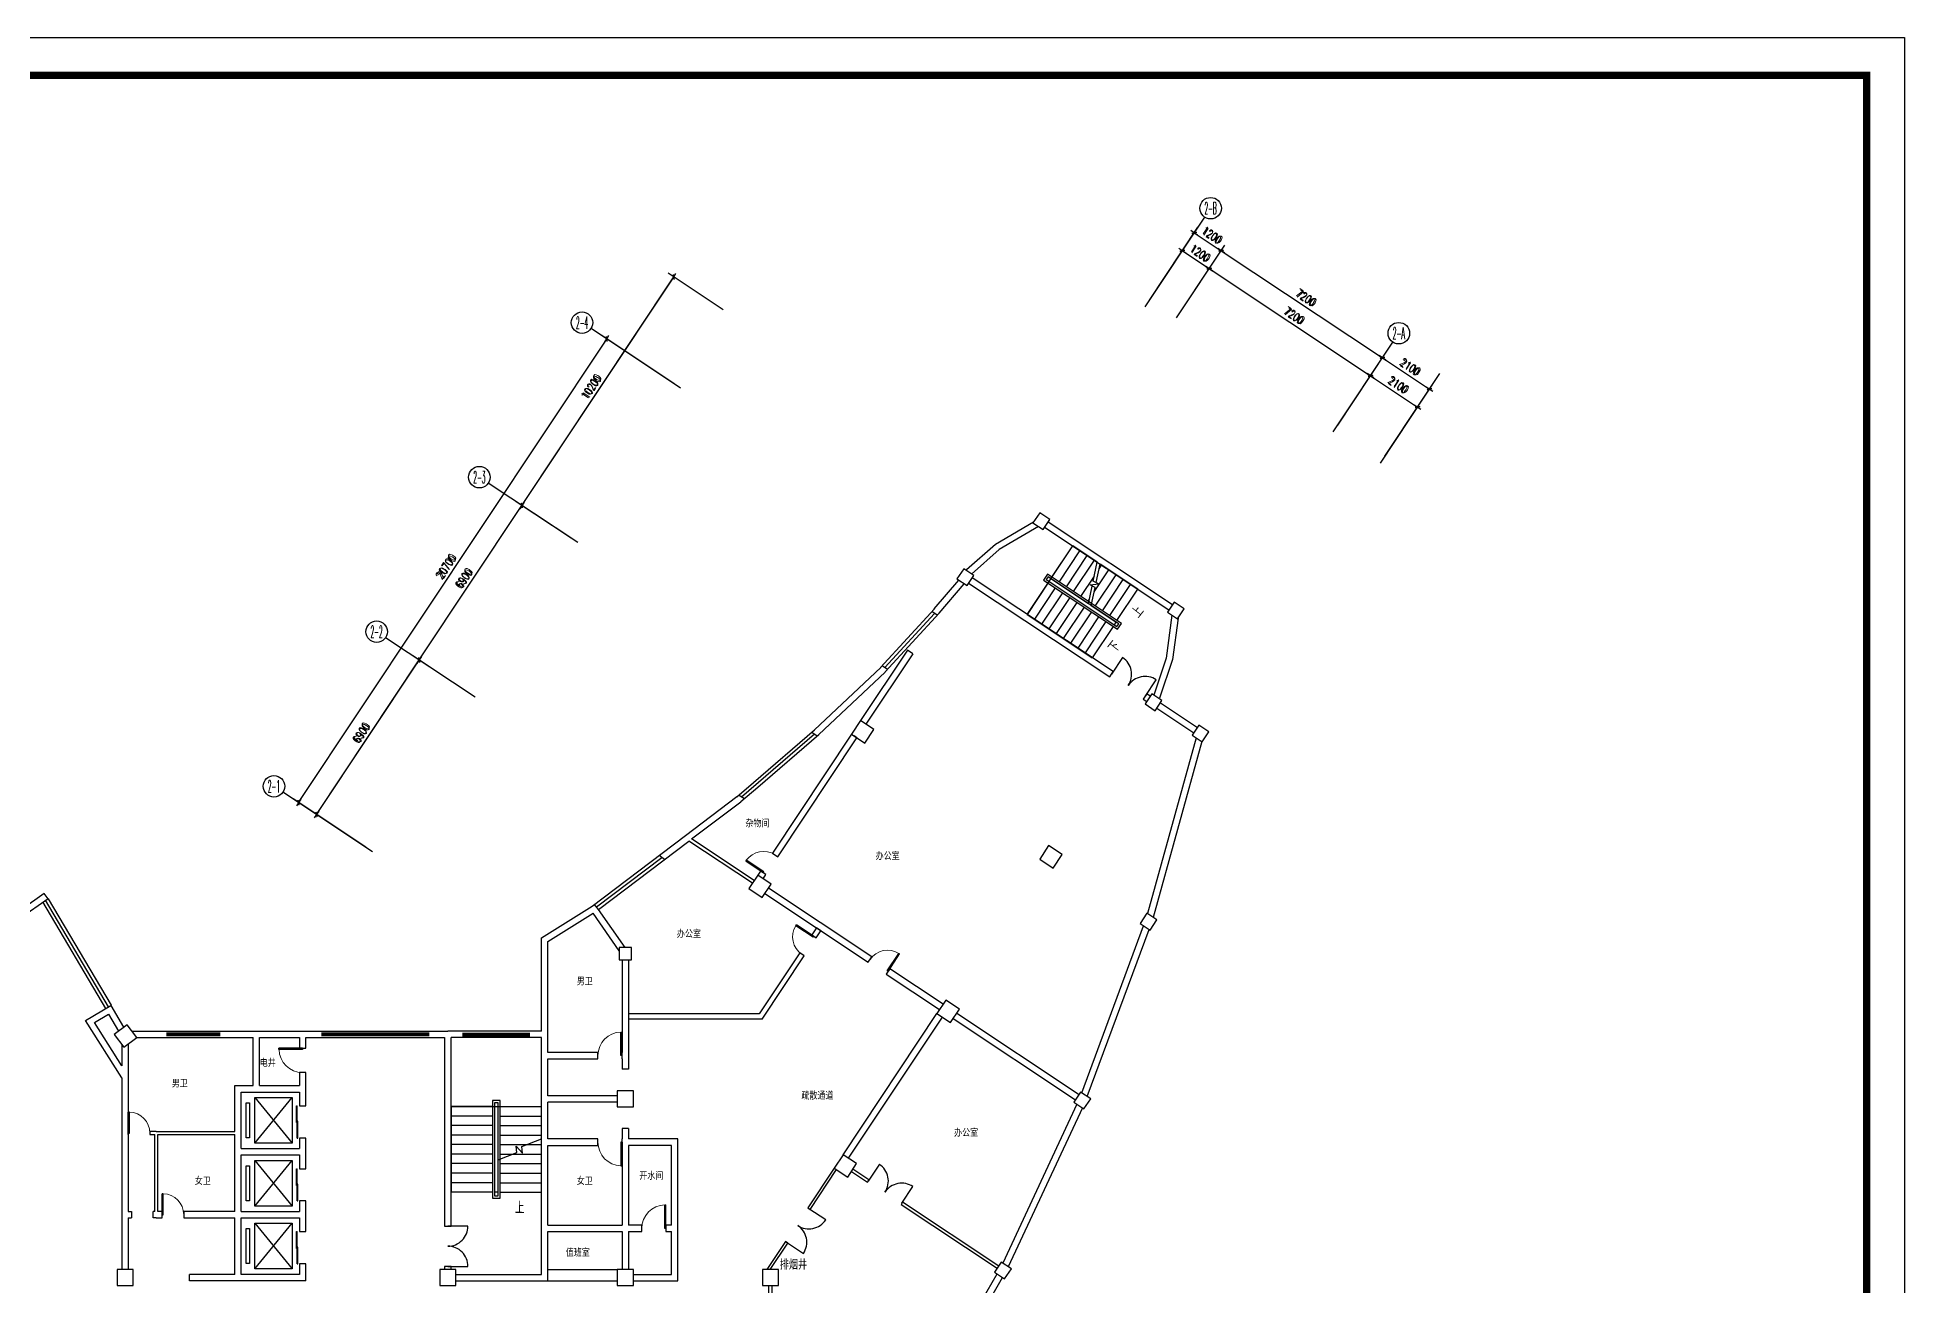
# Model space of a CAD drawing. Extents: x -149393 to 1177518, y -366685 to 296590.
# Drawn here: x 951346 to 1020775, y 250168 to 296590 of the extents above; entities that cross this region are included whole.
import ezdxf
from ezdxf.enums import TextEntityAlignment as Align

# ---------------------------------------------------------------- set-up
doc = ezdxf.new("R2010")
doc.units = 0
doc.header["$LTSCALE"] = 1000
doc.header["$MEASUREMENT"] = 0
doc.layers.get('0').update_dxf_attribs({"linetype": 'CONTINUOUS'})
doc.layers.get('Defpoints').update_dxf_attribs({"linetype": 'CONTINUOUS'})
for name, color, linetype in [('AXIS', 3, 'CONTINUOUS'), ('AXIS_TEXT', 7, 'CONTINUOUS'), ('COLUMN', 9, 'CONTINUOUS'), ('PUB_TITLE', 253, 'CONTINUOUS'), ('STAIR', 2, 'CONTINUOUS'), ('TEL_SYMB', 3, 'CONTINUOUS'), ('TEL_TEXT', 7, 'CONTINUOUS'), ('TH_TEXT', 7, 'CONTINUOUS'), ('WALL', 9, 'CONTINUOUS'), ('WALL-MOVE', 6, 'CONTINUOUS'), ('WINDOW', 4, 'CONTINUOUS')]:
    doc.layers.add(name, color=color, linetype=linetype)
doc.styles.add('_TCH_AXIS', font='COMPLEX', dxfattribs={"bigfont": 'GBCBIG'})
doc.styles.add('_TCH_DIM', font='SIMPLEX', dxfattribs={"bigfont": 'GBCBIG'})
doc.styles.add('_TCH_DIM_T3', font='SIMPLEX', dxfattribs={"width": 0.705882, "bigfont": 'GBCBIG'})
doc.styles.add('_TEL_DIM', font='', dxfattribs={"width": 0.8, "height": 3.5})
doc.styles.add('COMPLEX', font='COMPLEX')
doc.styles.add('DIM_FONT', font='SIMPLEX.shx', dxfattribs={"width": 0.8})
doc.styles.get("Standard").update_dxf_attribs({"font": 'gbenor.shx', "bigfont": 'gbcbig.shx'})
doc.styles.get('_TEL_DIM').set_extended_font_data('SimSun')
doc.dimstyles.new('_TCH_ARCH&&100', dxfattribs={"dimtxt": 297.5, "dimasz": 100, "dimexe": 250, "dimexo": 300, "dimgap": 126.25, "dimtad": 1, "dimdec": 0, "dimzin": 0, "dimdsep": 46, "dimtxsty": '_TCH_DIM_T3', "dimblk": 'ARCHTICK', "dimcen": 0.09, "dimclrt": 7, "dimazin": 2, "dimtfac": 1, "dimtdec": 0, "dimtix": 1, "dimtmove": 2, "dimatfit": 3, "dimfxl": 1, "dimtolj": 1, "dimtzin": 0, "dimarcsym": 0})
doc.dimstyles.new('DIMN', dxfattribs={"dimtxt": 300, "dimasz": 1, "dimexe": 250, "dimexo": 300, "dimgap": 150, "dimtad": 1, "dimdec": 0, "dimdsep": 46, "dimtxsty": 'DIM_FONT', "dimblk": '_DIMX', "dimcen": 2.5, "dimclrt": 7, "dimadec": 0, "dimazin": 0, "dimtfac": 1, "dimtdec": 0, "dimtix": 1, "dimtmove": 2, "dimatfit": 3, "dimldrblk": '_DIMX', "dimfxl": 1, "dimtolj": 1, "dimarcsym": 0})

# ---------------------------------------------------------------- blocks, each defined once
blk = doc.blocks.new('_DIMX')
blk.add_line((-150, 0), (150, 0))
at = {"const_width": 50}
blk.add_lwpolyline([(-70, -70), (70, 70)], dxfattribs=at)
blk = doc.blocks.new('_ArchTick')
at = {"color": 0, "linetype": 'ByBlock', "const_width": 0.4}
blk.add_lwpolyline([(-0.5, -0.5), (0.5, 0.5)], dxfattribs=at)
blk = doc.blocks.new('*D492')
at = {"layer": 'AXIS', "color": 0, "lineweight": -2, "transparency": 16777216}
for p, q in [((999698, 282172), (1001054, 284213)), ((1000916, 284005), (1002665, 282843)), ((1001447, 281010), (1002803, 283051))]:
    blk.add_line(p, q, dxfattribs=at)
at = {"layer": 'Defpoints', "color": 0, "transparency": 16777216}
for p in [(1002665, 282843), (999532, 281923), (1001281, 280760)]:
    blk.add_point(p, dxfattribs=at)
at = {"layer": 'AXIS', "color": 0, "lineweight": -2, "transparency": 16777216, "xscale": 100, "yscale": 100, "zscale": 100}
for p, rotation in [((1000916, 284005), 146.4000000000005), ((1002665, 282843), 326.4000000000005)]:
    blk.add_blockref('_ArchTick', p, dxfattribs=dict(at, rotation=rotation))
at = {"layer": 'AXIS', "color": 7, "transparency": 16777216, "insert": (1001943, 283653), "char_height": 297.5, "attachment_point": 5, "rotation": 326.4, "style": '_TCH_DIM_T3'}
blk.add_mtext('\\A1;2100', dxfattribs=at)
blk = doc.blocks.new('*D493')
at = {"layer": 'AXIS', "color": 0, "lineweight": -2, "transparency": 16777216}
for p, q in [((999698, 282172), (1001497, 284879)), ((1001359, 284671), (1003108, 283509)), ((1001447, 281010), (1003246, 283717))]:
    blk.add_line(p, q, dxfattribs=at)
at = {"layer": 'Defpoints', "color": 0, "transparency": 16777216}
for p in [(1003108, 283509), (999532, 281923), (1001281, 280760)]:
    blk.add_point(p, dxfattribs=at)
at = {"layer": 'AXIS', "color": 0, "lineweight": -2, "transparency": 16777216, "xscale": 100, "yscale": 100, "zscale": 100}
for p, rotation in [((1001359, 284671), 146.4000000000023), ((1003108, 283509), 326.4000000000023)]:
    blk.add_blockref('_ArchTick', p, dxfattribs=dict(at, rotation=rotation))
at = {"layer": 'AXIS', "color": 7, "transparency": 16777216, "insert": (1002385, 284319), "char_height": 297.5, "attachment_point": 5, "rotation": 326.4, "style": '_TCH_DIM_T3'}
blk.add_mtext('\\A1;2100', dxfattribs=at)
blk = doc.blocks.new('*D494')
at = {"layer": 'AXIS', "color": 0, "lineweight": -2, "transparency": 16777216}
for p, q in [((993701, 286157), (995057, 288198)), ((994919, 287989), (1000916, 284005)), ((999698, 282172), (1001054, 284213))]:
    blk.add_line(p, q, dxfattribs=at)
at = {"layer": 'Defpoints', "color": 0, "transparency": 16777216}
for p in [(993535, 285907), (1000916, 284005), (999532, 281923)]:
    blk.add_point(p, dxfattribs=at)
at = {"layer": 'AXIS', "color": 0, "lineweight": -2, "transparency": 16777216, "xscale": 100, "yscale": 100, "zscale": 100}
for p, rotation in [((994919, 287989), 146.3999999999997), ((1000916, 284005), 326.3999999999997)]:
    blk.add_blockref('_ArchTick', p, dxfattribs=dict(at, rotation=rotation))
at = {"layer": 'AXIS', "color": 7, "transparency": 16777216, "insert": (998069, 286226), "char_height": 297.5, "attachment_point": 5, "rotation": 326.4, "style": '_TCH_DIM_T3'}
blk.add_mtext('\\A1;7200', dxfattribs=at)
blk = doc.blocks.new('*D495')
at = {"layer": 'AXIS', "color": 0, "lineweight": -2, "transparency": 16777216}
for p, q in [((993701, 286157), (995500, 288864)), ((995361, 288656), (1001359, 284671)), ((999698, 282172), (1001497, 284879))]:
    blk.add_line(p, q, dxfattribs=at)
at = {"layer": 'Defpoints', "color": 0, "transparency": 16777216}
for p in [(993535, 285907), (1001359, 284671), (999532, 281923)]:
    blk.add_point(p, dxfattribs=at)
at = {"layer": 'AXIS', "color": 0, "lineweight": -2, "transparency": 16777216, "xscale": 100, "yscale": 100, "zscale": 100}
for p, rotation in [((995361, 288656), 146.3999999999997), ((1001359, 284671), 326.3999999999997)]:
    blk.add_blockref('_ArchTick', p, dxfattribs=dict(at, rotation=rotation))
at = {"layer": 'AXIS', "color": 7, "transparency": 16777216, "insert": (998512, 286893), "char_height": 297.5, "attachment_point": 5, "rotation": 326.4, "style": '_TCH_DIM_T3'}
blk.add_mtext('\\A1;7200', dxfattribs=at)
blk = doc.blocks.new('*D496')
at = {"layer": 'AXIS', "color": 0, "lineweight": -2, "transparency": 16777216}
for p, q in [((992702, 286821), (994058, 288862)), ((993701, 286157), (995057, 288198)), ((993919, 288653), (994919, 287989))]:
    blk.add_line(p, q, dxfattribs=at)
at = {"layer": 'Defpoints', "color": 0, "transparency": 16777216}
for p in [(994919, 287989), (992536, 286571), (993535, 285907)]:
    blk.add_point(p, dxfattribs=at)
at = {"layer": 'AXIS', "color": 0, "lineweight": -2, "transparency": 16777216, "xscale": 100, "yscale": 100, "zscale": 100}
for p, rotation in [((993919, 288653), 146.4000000000012), ((994919, 287989), 326.4000000000012)]:
    blk.add_blockref('_ArchTick', p, dxfattribs=dict(at, rotation=rotation))
at = {"layer": 'AXIS', "color": 7, "transparency": 16777216, "insert": (994571, 288550), "char_height": 297.5, "attachment_point": 5, "rotation": 326.4, "style": '_TCH_DIM_T3'}
blk.add_mtext('\\A1;1200', dxfattribs=at)
blk = doc.blocks.new('*D497')
at = {"layer": 'AXIS', "color": 0, "lineweight": -2, "transparency": 16777216}
for p, q in [((992702, 286821), (994500, 289528)), ((993701, 286157), (995500, 288864)), ((994362, 289320), (995361, 288656))]:
    blk.add_line(p, q, dxfattribs=at)
at = {"layer": 'Defpoints', "color": 0, "transparency": 16777216}
for p in [(995361, 288656), (992536, 286571), (993535, 285907)]:
    blk.add_point(p, dxfattribs=at)
at = {"layer": 'AXIS', "color": 0, "lineweight": -2, "transparency": 16777216, "xscale": 100, "yscale": 100, "zscale": 100}
for p, rotation in [((994362, 289320), 146.4000000000012), ((995361, 288656), 326.4000000000012)]:
    blk.add_blockref('_ArchTick', p, dxfattribs=dict(at, rotation=rotation))
at = {"layer": 'AXIS', "color": 7, "transparency": 16777216, "insert": (995014, 289217), "char_height": 297.5, "attachment_point": 5, "rotation": 326.4, "style": '_TCH_DIM_T3'}
blk.add_mtext('\\A1;1200', dxfattribs=at)
blk = doc.blocks.new('*D498')
at = {"layer": 'AXIS', "color": 0, "lineweight": -2, "transparency": 16777216}
for p, q in [((969363, 279182), (975008, 287678)), ((976840, 286461), (974799, 287817)), ((971195, 277965), (969155, 279321))]:
    blk.add_line(p, q, dxfattribs=at)
at = {"layer": 'Defpoints', "color": 0, "transparency": 16777216}
for p in [(975008, 287678), (977090, 286295), (971445, 277799)]:
    blk.add_point(p, dxfattribs=at)
at = {"layer": 'AXIS', "color": 0, "lineweight": -2, "transparency": 16777216, "xscale": 100, "yscale": 100, "zscale": 100}
for p, rotation in [((975008, 287678), 56.39999999999981), ((969363, 279182), 236.3999999999998)]:
    blk.add_blockref('_ArchTick', p, dxfattribs=dict(at, rotation=rotation))
at = {"layer": 'AXIS', "color": 7, "transparency": 16777216, "insert": (971956, 283582), "char_height": 297.5, "attachment_point": 5, "rotation": 56.4, "style": '_TCH_DIM_T3'}
blk.add_mtext('\\A1;10200', dxfattribs=at)
blk = doc.blocks.new('*D499')
at = {"layer": 'AXIS', "color": 0, "lineweight": -2, "transparency": 16777216}
for p, q in [((965545, 273435), (969363, 279182)), ((971195, 277965), (969155, 279321)), ((967377, 272218), (965336, 273574))]:
    blk.add_line(p, q, dxfattribs=at)
at = {"layer": 'Defpoints', "color": 0, "transparency": 16777216}
for p in [(969363, 279182), (971445, 277799), (967627, 272052)]:
    blk.add_point(p, dxfattribs=at)
at = {"layer": 'AXIS', "color": 0, "lineweight": -2, "transparency": 16777216, "xscale": 100, "yscale": 100, "zscale": 100}
for p, rotation in [((969363, 279182), 56.40000000000044), ((965545, 273435), 236.4000000000005)]:
    blk.add_blockref('_ArchTick', p, dxfattribs=dict(at, rotation=rotation))
at = {"layer": 'AXIS', "color": 7, "transparency": 16777216, "insert": (967225, 276461), "char_height": 297.5, "attachment_point": 5, "rotation": 56.4, "style": '_TCH_DIM_T3'}
blk.add_mtext('\\A1;6900', dxfattribs=at)
blk = doc.blocks.new('*D500')
at = {"layer": 'AXIS', "color": 0, "lineweight": -2, "transparency": 16777216}
for p, q in [((967377, 272218), (965336, 273574)), ((961726, 267688), (965545, 273435)), ((963559, 266471), (961518, 267826))]:
    blk.add_line(p, q, dxfattribs=at)
at = {"layer": 'Defpoints', "color": 0, "transparency": 16777216}
for p in [(965545, 273435), (967627, 272052), (963809, 266305)]:
    blk.add_point(p, dxfattribs=at)
at = {"layer": 'AXIS', "color": 0, "lineweight": -2, "transparency": 16777216, "xscale": 100, "yscale": 100, "zscale": 100}
for p, rotation in [((965545, 273435), 56.40000000000044), ((961726, 267688), 236.4000000000005)]:
    blk.add_blockref('_ArchTick', p, dxfattribs=dict(at, rotation=rotation))
at = {"layer": 'AXIS', "color": 7, "transparency": 16777216, "insert": (963406, 270714), "char_height": 297.5, "attachment_point": 5, "rotation": 56.4, "style": '_TCH_DIM_T3'}
blk.add_mtext('\\A1;6900', dxfattribs=at)
blk = doc.blocks.new('*D501')
at = {"layer": 'AXIS', "color": 0, "lineweight": -2, "transparency": 16777216}
for p, q in [((961060, 268131), (972515, 285372)), ((975014, 283712), (972307, 285511)), ((963559, 266471), (960852, 268269))]:
    blk.add_line(p, q, dxfattribs=at)
at = {"layer": 'Defpoints', "color": 0, "transparency": 16777216}
for p in [(972515, 285372), (975264, 283546), (963809, 266305)]:
    blk.add_point(p, dxfattribs=at)
at = {"layer": 'AXIS', "color": 0, "lineweight": -2, "transparency": 16777216, "xscale": 100, "yscale": 100, "zscale": 100}
for p, rotation in [((972515, 285372), 56.39999999999999), ((961060, 268131), 236.4)]:
    blk.add_blockref('_ArchTick', p, dxfattribs=dict(at, rotation=rotation))
at = {"layer": 'AXIS', "color": 7, "transparency": 16777216, "insert": (966558, 276904), "char_height": 297.5, "attachment_point": 5, "rotation": 56.4, "style": '_TCH_DIM_T3'}
blk.add_mtext('\\A1;20700', dxfattribs=at)
blk = doc.blocks.new('_FZHK')
blk.add_lwpolyline([(-0.5, -0.5), (0.5, -0.5), (0.5, 0.5), (-0.5, 0.5)], close=True)
blk = doc.blocks.new('$TCHSYS$DOOR2D')
for p, q in [((0.45, 0.975), (0.5, 0.975)), ((0.45, 0), (0.45, 0.975)), ((0.5, 0), (0.5, 0.975)), ((0.5, 0), (0.45, 0))]:
    blk.add_line(p, q)
at = {"lineweight": 13}
blk.add_arc((0.475, 0), 0.975, 91.46928, 180, dxfattribs=at)
blk = doc.blocks.new('_AXISO')
blk.add_circle((0, 0), 0.5)
at = {"layer": 'AXIS_TEXT', "style": 'COMPLEX', "width": 1.041667}
blk.add_attdef('A', text='', height=0.56, dxfattribs=at).set_placement((-0.25, -0.28), (0.25, -0.28), align=Align.FIT)
blk = doc.blocks.new('$DorLib2D$00000029')
for p, q in [((-0.5, 0.169), (0.02, 0.169)), ((-0.5, 0.169), (-0.5, 0.15)), ((-0.5, 0.15), (0.02, 0.15)), ((-0.02, 0.187), (-0.02, 0.169)), ((-0.02, 0.187), (0.5, 0.187)), ((-0.02, 0.169), (0.5, 0.169)), ((0.02, 0.15), (0.02, 0.169)), ((0.5, 0.187), (0.5, 0.169))]:
    blk.add_line(p, q)
blk = doc.blocks.new('$DorLib2D$00000001')
for p, q in [((0.45, 0.975), (0.5, 0.975)), ((0.45, 0), (0.45, 0.975)), ((0.5, 0), (0.5, 0.975)), ((0.5, 0), (0.45, 0))]:
    blk.add_line(p, q)
at = {"lineweight": 13}
blk.add_arc((0.475, 0), 0.975, 91.46928, 180, dxfattribs=at)
blk = doc.blocks.new('$TCHSYS$WIN2D')
for p, q in [((-0.5, 0.5), (0.5, 0.5)), ((0.5, 0.167), (-0.5, 0.167)), ((0.5, -0.167), (-0.5, -0.167)), ((-0.5, -0.5), (0.5, -0.5))]:
    blk.add_line(p, q)

msp = doc.modelspace()

# ---------------------------------------------------------------- linework, layer by layer
at = {"color": 59}
for p, q in [((982860.5, 273152.6), (984703.9, 275168.4)), ((984804.3, 275100.4), (984603.6, 275236.5)), ((982958, 273081.4), (982763.1, 273223.9)), ((980237, 270670.7), (977528.4, 268338.2)), ((980335.2, 270597.4), (980138.8, 270744.1)), ((977637.8, 268270.6), (977419, 268405.9)), ((972136.2, 264250.2), (974567.6, 266093.6)), ((974670.3, 266020.8), (974465, 266166.4)), ((951743.1, 264558.8), (954085, 260595.2)), ((951536.5, 264436.8), (953878.3, 260473.1)), ((951639.8, 264497.8), (953981.6, 260534.2)), ((972208.6, 264154.6), (972063.7, 264345.9)), ((959434.8, 257168.1), (960825.1, 255468.1)), ((959434.8, 255468.1), (960825.1, 257168.1)), ((959434.8, 254828.1), (960825.1, 253128.1)), ((959434.8, 253128.1), (960825.1, 254828.1)), ((959434.8, 252488.1), (960825.1, 250788.1)), ((959434.8, 250788.1), (960825.1, 252488.1)), ((970328.5, 250768.1), (972908.5, 250768.1)), ((970328.5, 250348.1), (972908.5, 250348.1))]:
    msp.add_line(p, q, dxfattribs=at)
for points in [[(959104.9, 256968.1), (959233.4, 256968.1), (959233.4, 255668.1), (959104.9, 255668.1)], [(959434.8, 257168.1), (960825.1, 257168.1), (960825.1, 255468.1), (959434.8, 255468.1)], [(959434.8, 254828.1), (960825.1, 254828.1), (960825.1, 253128.1), (959434.8, 253128.1)], [(959104.9, 254628.1), (959233.4, 254628.1), (959233.4, 253328.1), (959104.9, 253328.1)], [(959104.9, 252288.1), (959233.4, 252288.1), (959233.4, 250988.1), (959104.9, 250988.1)], [(959434.8, 252488.1), (960825.1, 252488.1), (960825.1, 250788.1), (959434.8, 250788.1)]]:
    msp.add_lwpolyline(points, close=True, dxfattribs=at)
at = {"layer": 'AXIS'}
for p, q in [((992535.8, 286571.1), (994749.4, 289902.8)), ((975263.7, 283546.1), (971932, 285759.6)), ((999532.3, 281922.6), (1001745.9, 285254.3)), ((1001281.5, 280760.5), (1003495, 284092.2)), ((971445.3, 277798.9), (968113.6, 280012.5)), ((967626.9, 272051.8), (964295.2, 274265.3)), ((963808.5, 266304.6), (960476.8, 268518.2))]:
    msp.add_line(p, q, dxfattribs=at)
for centre in [(994970.7, 290236), (1001967.3, 285587.5)]:
    msp.add_circle(centre, 400, dxfattribs=at)
at = {"layer": 'PUB_TITLE'}
msp.add_lwpolyline([(901975.2, 296590.3), (1020775.2, 296590.3), (1020775.2, 212581.7), (901975.2, 212581.7)], close=True, dxfattribs=at)
at = {"layer": 'PUB_TITLE', "const_width": 270.7}
msp.add_lwpolyline([(909046.7, 295176), (1019361, 295176), (1019361, 213996), (909046.7, 213996), (909046.7, 295176)], close=True, dxfattribs=at)
at = {"layer": 'STAIR', "color": 59}
for p, q in [((988149.4, 275128.9), (989842.8, 277677.6)), ((989068.9, 276512.8), (989842.8, 277677.6)), ((989337.7, 276334.2), (990111.6, 277499)), ((989606.5, 276155.6), (990380.4, 277320.4)), ((990757, 277070.2), (989842.8, 277677.6)), ((989875.3, 275977), (990649.3, 277141.8)), ((990608, 276371.5), (990757, 277070.2)), ((988904.6, 276621.9), (988759.1, 276402.9)), ((988759.1, 276402.9), (991507, 274577.2)), ((988924.7, 276522.5), (988858.5, 276422.9)), ((988858.5, 276422.9), (991486.9, 274676.6)), ((991652.5, 274796.2), (988904.6, 276621.9)), ((991553.1, 274776.2), (988924.7, 276522.5)), ((988963.1, 276353.5), (991382.4, 274746.1)), ((990427.3, 275524.2), (989029.2, 276453)), ((990144.1, 275798.4), (990647.3, 276555.6)), ((990806.8, 276270), (990608, 276371.5)), ((990644.1, 275967.6), (991186.9, 276784.6)), ((990681.8, 275441.2), (991455.7, 276606)), ((990718.2, 276315.2), (990864.1, 276999.1)), ((990827.3, 276826.6), (990918.1, 276963.2)), ((992262.1, 276070.2), (990864.1, 276999.1)), ((990950.6, 275262.6), (991724.5, 276427.4)), ((988923.4, 276293.7), (988149.4, 275128.9)), ((989192.2, 276115.1), (988418.3, 274950.3)), ((989461, 275936.5), (988687.1, 274771.7)), ((989729.8, 275757.9), (988955.9, 274593.1)), ((990413, 275619.8), (990464.1, 275696.7)), ((990427.3, 275524.2), (990568.2, 276184.7)), ((990488.4, 276225.5), (990806.8, 276270)), ((990678.4, 276128.5), (990488.4, 276225.5)), ((990534.3, 275453), (990678.4, 276128.5)), ((991219.4, 275084), (991993.3, 276248.8)), ((991488.2, 274905.4), (992262.1, 276070.2)), ((988149.4, 275128.9), (990568.8, 273521.5)), ((989998.6, 275579.3), (989224.7, 274414.5)), ((990267.4, 275400.8), (989493.5, 274235.9)), ((990536.2, 275222.2), (989762.3, 274057.3)), ((990805.1, 275043.6), (990031.1, 273878.7)), ((991448.5, 274845.7), (990534.3, 275453)), ((991073.9, 274865), (990299.9, 273700.1)), ((991342.7, 274686.4), (990568.8, 273521.5)), ((991448.5, 274845.7), (991382.4, 274746.1)), ((991486.9, 274676.6), (991553.1, 274776.2)), ((991507, 274577.2), (991652.5, 274796.2)), ((968552.9, 257047.9), (968264.2, 257047.9)), ((968264.2, 257047.9), (968264.2, 253425.4)), ((968474.2, 256969.2), (968342.9, 256969.2)), ((968342.9, 256969.2), (968342.9, 253504.2)), ((968474.2, 253504.2), (968474.2, 256969.2)), ((968552.9, 253425.4), (968552.9, 257047.9)), ((966728.5, 256831.3), (966728.5, 253642)), ((968264.2, 256831.3), (966728.5, 256831.3)), ((966728.5, 256831.3), (970088.5, 256831.3)), ((968264.2, 256477), (966728.5, 256477)), ((968342.9, 256831.3), (968342.9, 253642)), ((968474.2, 254988.3), (968474.2, 256831.3)), ((968552.9, 256831.3), (970088.5, 256831.3)), ((968552.9, 256477), (970088.5, 256477)), ((970088.5, 255626.2), (970088.5, 256831.3)), ((968264.2, 256122.6), (966728.5, 256122.6)), ((968264.2, 255768.2), (966728.5, 255768.2)), ((968552.9, 256122.6), (970088.5, 256122.6)), ((968552.9, 255768.2), (970088.5, 255768.2)), ((969358.9, 255337.9), (970088.5, 255626.2)), ((968264.2, 255413.8), (966728.5, 255413.8)), ((968264.2, 255059.5), (966728.5, 255059.5)), ((968474.2, 254847.2), (969179.4, 255125.8)), ((968474.2, 253642), (968474.2, 254847.2)), ((968552.9, 255413.8), (969551.2, 255413.8)), ((968552.9, 255059.5), (969011.5, 255059.5)), ((969011.5, 255059.5), (970088.5, 255059.5)), ((969179.4, 255125.8), (969152.7, 255358.5)), ((969152.7, 255358.5), (969386.9, 255094.3)), ((969386.9, 255094.3), (969358.9, 255337.9)), ((969551.2, 255413.8), (970088.5, 255413.8)), ((970088.5, 253642), (970088.5, 255485)), ((968264.2, 254705.1), (966728.5, 254705.1)), ((968264.2, 254350.7), (966728.5, 254350.7)), ((968552.9, 254705.1), (970088.5, 254705.1)), ((968552.9, 254350.7), (970088.5, 254350.7)), ((968264.2, 253996.3), (966728.5, 253996.3)), ((968264.2, 253642), (966728.5, 253642)), ((968264.2, 253425.4), (968552.9, 253425.4)), ((968474.2, 253642), (968342.9, 253642)), ((968342.9, 253504.2), (968474.2, 253504.2)), ((968552.9, 253996.3), (970088.5, 253996.3)), ((968552.9, 253642), (970088.5, 253642))]:
    msp.add_line(p, q, dxfattribs=at)
at = {"layer": 'TEL_SYMB', "color": 59, "elevation": 1793}
msp.add_lwpolyline([(991110, 274044.5, 0, 0, 0), (987958.9, 276138.1, 0, 0, 0), (988838.7, 277462.2, 0, 0, 0), (990212.6, 276549.4, 95.6, 0, 0), (990511.3, 276350.9, 0, 0, 0)], format="xyseb", dxfattribs=at)
at = {"layer": 'TEL_SYMB', "color": 59}
for points in [[(991989.7, 275368.6, 0, 0, 0), (991078.8, 275973.9, 95.6, 0, 0), (990780.1, 276172.3, 0, 0, 0)], [(969281.3, 253464.8, 0, 0, 0), (969281.3, 254665.7, 105, 0, 0), (969281.3, 255059.5, 0, 0, 0)]]:
    msp.add_lwpolyline(points, format="xyseb", dxfattribs=at)
at = {"layer": 'WALL', "color": 59}
for p, q in [((988386.6, 278564.2), (986971.9, 277734.8)), ((988931.5, 278571.2), (993554.3, 275499.9)), ((986971.9, 277734.8), (985897.2, 276788.7)), ((988573, 278395.3), (987113.1, 277539.4)), ((988798.7, 278371.3), (993421.4, 275300)), ((987113.1, 277539.4), (986080, 276629.9)), ((984696, 275337.5), (985604.6, 276405.5)), ((991349.5, 273002.8), (986105.8, 276486.7)), ((984878.9, 275182), (985805.9, 276271.8)), ((985973, 276286.8), (991216.6, 272802.9)), ((982697.4, 273152.1), (984698.9, 275340.7)), ((982874.5, 272990.1), (984876, 275178.8)), ((993531, 275101.2), (993319.1, 273509.2)), ((993759, 274994.8), (993553.9, 273454.6)), ((983694.8, 273802.5), (981949.8, 271180)), ((983894.6, 273669.6), (982149.7, 271047.1)), ((983894.6, 273669.6), (983694.8, 273802.5)), ((980243.6, 270837), (982703.6, 273158.4)), ((980408.3, 270662.4), (982868.3, 272983.8)), ((991216.6, 272802.9), (991349.5, 273002.8)), ((993319.1, 273509.2), (992855.4, 272128.3)), ((993553.9, 273454.6), (993071.3, 272017.2)), ((992598.8, 272172.7), (992466, 271972.8)), ((992727.6, 272087.2), (992598.8, 272172.7)), ((992466, 271972.8), (992594.8, 271887.3)), ((992969.6, 271638.3), (994343.9, 270725.2)), ((993102.4, 271838.2), (994476.7, 270925.1)), ((977978.7, 268884.3), (980247.6, 270840.6)), ((978135.4, 268702.6), (980404.3, 270658.8)), ((981621.3, 270677.8), (978676.9, 266252.7)), ((978876.7, 266119.7), (981821.2, 270545)), ((981821.2, 270545), (981721.3, 270611.4)), ((994429.3, 270542.3), (992618.1, 264001.9)), ((994639.7, 270402.6), (992828.4, 263862.2)), ((977349, 268352.6), (977979.6, 268885.1)), ((977503.9, 268169.2), (978134.4, 268701.8)), ((975443.6, 266908.3), (977353.9, 268356.6)), ((975672.5, 266780.6), (977498.9, 268165.3)), ((971976, 264279.4), (975443.6, 266908.3)), ((972208.6, 264154.6), (975571.2, 266703.9)), ((977932.1, 265133), (975571.2, 266703.9)), ((977998.5, 265232.9), (975672.5, 266780.6)), ((978676.9, 266252.7), (978876.7, 266119.7)), ((978233.7, 265586.7), (978131.4, 265432.8)), ((978433.5, 265453.7), (978233.7, 265586.7)), ((978331.3, 265300), (978433.5, 265453.7)), ((951743.1, 264558.8), (950713.7, 263832.8)), ((951604.8, 264755), (950781.1, 264174)), ((951743.1, 264558.8), (951604.8, 264755)), ((978398.7, 264750.9), (982242.3, 262197.2)), ((982375.1, 262397.1), (978531.5, 264950.8)), ((970088.5, 263097.6), (971976, 264279.4)), ((970328.5, 262964.7), (972011.1, 264018.3)), ((972983.5, 262625.6), (972011.1, 264018.3)), ((973197.8, 262738), (972208.6, 264154.6)), ((990176, 257340.3), (992477.1, 263555.3)), ((990381.4, 257203.8), (992682.5, 263418.9)), ((970088.5, 259633), (970088.5, 263097.6)), ((970328.5, 259513), (970328.5, 262964.7)), ((973088.5, 262288), (973088.5, 260174.4)), ((973328.5, 262288), (973328.5, 260174.4)), ((982242.3, 262197.2), (982375.1, 262397.1)), ((983041.5, 261954.4), (982908.7, 261754.5)), ((982908.7, 261754.5), (984895.5, 260434.5)), ((985028.3, 260634.4), (983041.5, 261954.4)), ((953132.1, 260032.2), (954076.6, 260590.3)), ((954076.6, 260590.3), (954555.5, 259779.8)), ((954488.5, 257900.4), (953132.1, 260032.2)), ((953467.7, 259951.8), (953992.1, 260261.6)), ((954488.5, 258347.5), (953467.7, 259951.8)), ((953992.1, 260261.6), (954362.4, 259634.9)), ((973088.5, 260174.4), (973088.5, 258843.6)), ((973328.5, 260174.4), (973328.5, 258723.6)), ((981309.5, 255037.2), (984795.9, 260284.6)), ((981509.4, 254904.3), (984995.8, 260151.7)), ((985395.2, 260102.5), (989944.6, 257079.8)), ((985528, 260302.4), (990077.5, 257279.7)), ((954488.5, 259128.1), (954488.5, 258347.5)), ((954728.5, 259159.5), (954728.5, 257935.4)), ((954859.8, 259633), (959490.2, 259633)), ((955039.8, 259393), (959370.2, 259393)), ((959370.2, 257608.1), (959370.2, 259393)), ((959490.2, 259633), (961208.5, 259633)), ((959610.2, 259393), (961088.5, 259393)), ((959610.2, 257608.1), (959610.2, 259393)), ((961088.5, 259393), (961088.5, 258995.7)), ((961088.5, 258995.7), (961328.5, 258995.7)), ((961208.5, 259633), (966608.5, 259633)), ((961328.5, 258995.7), (961328.5, 259393)), ((961328.5, 259393), (966488.5, 259393)), ((966488.5, 259393), (966488.5, 252384.5)), ((970088.5, 259633), (966608.5, 259633)), ((970088.5, 259393), (966728.5, 259393)), ((966728.5, 252384.5), (966728.5, 259393)), ((970088.5, 258723.6), (970088.5, 259393)), ((970328.5, 258843.6), (970328.5, 259513)), ((970088.5, 257113), (970088.5, 258723.6)), ((972188.5, 258843.6), (970328.5, 258843.6)), ((970328.5, 257233), (970328.5, 258603.6)), ((970328.5, 258603.6), (972188.5, 258603.6)), ((972188.5, 258603.6), (972188.5, 258843.6)), ((973088.5, 258603.6), (973088.5, 258843.6)), ((973088.5, 258603.6), (973088.5, 258213)), ((973328.5, 258723.6), (973328.5, 258213)), ((954488.5, 257900.4), (954488.5, 252808.1)), ((954728.5, 257935.4), (954728.5, 252928.1)), ((958688.5, 257608.1), (959370.2, 257608.1)), ((958688.5, 255903.8), (958688.5, 257608.1)), ((959610.2, 257608.1), (961088.5, 257608.1)), ((961328.5, 258095.7), (961088.5, 258095.7)), ((961088.5, 258095.7), (961088.5, 257608.1)), ((961328.5, 257488.1), (961328.5, 258095.7)), ((973328.5, 258213), (973088.5, 258213)), ((958928.5, 257368.1), (959490.2, 257368.1)), ((958928.5, 255843.8), (958928.5, 257368.1)), ((959490.2, 257368.1), (961088.5, 257368.1)), ((961088.5, 257368.1), (961088.5, 256858)), ((961328.5, 256858), (961328.5, 257488.1)), ((970088.5, 255502.4), (970088.5, 257113)), ((972908.5, 257233), (970328.5, 257233)), ((972908.5, 256993), (970328.5, 256993)), ((970328.5, 255622.4), (970328.5, 256993)), ((990001.2, 256916.2), (987244.7, 251003.8)), ((961088.5, 256858), (961328.5, 256858)), ((990203.4, 256781.9), (987446.9, 250869.5)), ((954728.5, 255783.8), (954728.5, 255903.8)), ((955768.8, 255903.8), (955528.5, 255903.8)), ((955528.5, 255903.8), (955528.5, 255783.8)), ((955528.5, 255783.8), (955708.8, 255783.8)), ((955708.8, 252928.1), (955708.8, 255783.8)), ((955768.8, 255903.8), (958688.5, 255903.8)), ((955828.8, 252928.1), (955828.8, 255783.8)), ((955828.8, 255783.8), (958688.5, 255783.8)), ((958688.5, 255148.1), (958688.5, 255783.8)), ((958928.5, 255268.1), (958928.5, 255843.8)), ((961328.5, 255658), (961088.5, 255658)), ((961088.5, 255658), (961088.5, 255268.1)), ((961328.5, 255148.1), (961328.5, 255658)), ((970088.5, 252297.8), (970088.5, 255502.4)), ((972188.5, 255622.4), (970328.5, 255622.4)), ((972188.5, 255382.4), (972188.5, 255622.4)), ((973088.5, 256013), (973088.5, 255622.4)), ((973328.5, 256013), (973088.5, 256013)), ((973088.5, 255382.4), (973088.5, 255622.4)), ((973328.5, 256013), (973328.5, 255622.4)), ((975164.6, 255622.4), (973328.5, 255622.4)), ((975164.6, 252297.8), (975164.6, 255622.4)), ((958688.5, 252928.1), (958688.5, 255148.1)), ((958928.5, 255268.1), (961088.5, 255268.1)), ((958928.5, 252928.1), (958928.5, 255028.1)), ((958928.5, 255028.1), (961088.5, 255028.1)), ((961088.5, 255028.1), (961088.5, 254518)), ((961328.5, 254518), (961328.5, 255148.1)), ((970328.5, 255382.4), (972188.5, 255382.4)), ((970328.5, 252417.8), (970328.5, 255382.4)), ((973088.5, 255382.4), (973088.5, 252417.8)), ((973328.5, 255382.4), (973328.5, 252417.8)), ((974924.6, 255382.4), (973328.5, 255382.4)), ((974924.6, 252417.8), (974924.6, 255382.4)), ((961088.5, 254518), (961328.5, 254518)), ((980977.5, 254537.4), (979994.8, 253058.3)), ((980078.1, 253003), (981060.8, 254482.1)), ((954488.5, 252808.1), (954488.5, 250768.1)), ((954728.5, 252928.1), (954848.5, 252928.1)), ((954848.5, 252928.1), (954848.5, 252688.1)), ((955708.8, 252928.1), (955648.8, 252928.1)), ((955648.8, 252688.1), (955648.8, 252928.1)), ((955988.7, 252928.1), (955828.8, 252928.1)), ((955988.7, 252688.1), (955988.7, 252928.1)), ((958688.5, 252928.1), (956788.7, 252928.1)), ((956788.7, 252928.1), (956788.7, 252688.1)), ((958928.5, 252928.1), (961088.5, 252928.1)), ((961328.5, 253318), (961088.5, 253318)), ((961088.5, 253318), (961088.5, 252928.1)), ((961328.5, 252808.1), (961328.5, 253318)), ((961328.5, 252178), (961328.5, 252808.1)), ((979994.8, 253058.3), (980078.1, 253003)), ((954728.5, 252688.1), (954848.5, 252688.1)), ((954728.5, 252688.1), (954728.5, 250768.1)), ((955768.8, 252688.1), (955648.8, 252688.1)), ((955768.8, 252688.1), (955988.7, 252688.1)), ((956788.7, 252688.1), (958688.5, 252688.1)), ((958688.5, 250588.1), (958688.5, 252688.1)), ((958928.5, 250588.1), (958928.5, 252688.1)), ((958928.5, 252688.1), (961088.5, 252688.1)), ((961088.5, 252688.1), (961088.5, 252178)), ((961088.5, 252178), (961328.5, 252178)), ((966488.5, 252384.5), (966728.5, 252384.5)), ((970088.5, 250588.1), (970088.5, 252297.8)), ((970328.5, 252417.8), (973088.5, 252417.8)), ((970328.5, 250348.1), (970328.5, 252177.8)), ((970328.5, 252177.8), (973088.5, 252177.8)), ((973088.5, 252177.8), (973088.5, 250768.1)), ((973820, 252417.8), (973328.5, 252417.8)), ((973328.5, 252177.8), (973328.5, 250768.1)), ((973328.5, 252177.8), (973820, 252177.8)), ((973820, 252177.8), (973820, 252417.8)), ((974924.6, 252417.8), (974720, 252417.8)), ((974720, 252417.8), (974720, 252177.8)), ((974720, 252177.8), (974924.6, 252177.8)), ((974924.6, 250588.1), (974924.6, 252177.8)), ((975164.6, 250348.1), (975164.6, 252297.8)), ((979164.7, 251809), (978473.2, 250768.1)), ((978593.2, 250768.1), (979248, 251753.6)), ((979248, 251753.6), (979164.7, 251809)), ((961328.5, 250978), (961088.5, 250978)), ((961088.5, 250978), (961088.5, 250588.1)), ((961328.5, 250348.1), (961328.5, 250978)), ((966728.5, 250884.5), (966488.5, 250884.5)), ((966488.5, 250884.5), (966488.5, 250768.1)), ((966728.5, 250768.1), (966728.5, 250884.5)), ((958688.5, 250588.1), (957008.5, 250588.1)), ((957008.5, 250348.1), (957008.5, 250588.1)), ((958808.5, 250348.1), (957008.5, 250348.1)), ((961328.5, 250348.1), (958808.5, 250348.1)), ((961088.5, 250588.1), (958928.5, 250588.1)), ((966908.5, 250588.1), (970088.5, 250588.1)), ((966908.5, 250348.1), (970328.5, 250348.1)), ((973508.5, 250588.1), (974924.6, 250588.1)), ((973508.5, 250348.1), (975164.6, 250348.1)), ((978548.5, 245368.1), (978548.5, 250168.1)), ((978668.5, 245368.1), (978668.5, 250168.1)), ((983994.5, 245357.3), (987036.4, 250601.9)), ((984170.1, 245181.7), (987236.7, 250468.8))]:
    msp.add_line(p, q, dxfattribs=at)
at = {"layer": 'WALL'}
for p, q in [((980314.4, 263478.1), (980136.8, 263210.8)), ((980136.8, 263210.8), (980303.4, 263100.1)), ((980303.4, 263100.1), (980481, 263367.5)), ((980481, 263367.5), (980314.4, 263478.1)), ((979694.1, 262544.4), (978185.9, 260274.4)), ((979860.6, 262433.8), (979694.1, 262544.4)), ((978293.1, 260074.4), (979860.6, 262433.8)), ((978185.9, 260274.4), (973328.5, 260274.4)), ((978293.1, 260074.4), (973328.5, 260074.4))]:
    msp.add_line(p, q, dxfattribs=at)
at = {"layer": 'WALL-MOVE', "color": 59}
for p, q in [((981615.6, 254413.6), (982210.6, 254018.2)), ((982266, 254101.5), (981670.9, 254496.9)), ((982210.6, 254018.2), (982266, 254101.5)), ((983515.4, 253271.4), (983460, 253188.2)), ((983460, 253188.2), (987034.6, 250813.2)), ((987089.9, 250896.5), (983515.4, 253271.4))]:
    msp.add_line(p, q, dxfattribs=at)
at = {"layer": 'WINDOW', "color": 59, "extrusion": (1.02e-16, -6.77687e-17, -1)}
for points in [[(-992532.4, 272072.8), (-992947.5, 272697.5, -0.4142136), (-991907.7, 272487.8, -0.4142136), (-991698.1, 273527.6), (-991283, 272902.9)], [(-983487.7, 253229.8), (-983902.7, 253854.5, -0.4142136), (-982863, 253644.8, -0.4142136), (-982653.3, 254684.6), (-982238.3, 254059.9)], [(-979206.3, 251781.3), (-979831, 251366.3, -0.4142136), (-979621.4, 252406, -0.4142136), (-980661.1, 252615.6), (-980036.4, 253030.7)]]:
    msp.add_lwpolyline(points, format="xyb", dxfattribs=at)
at = {"layer": 'WINDOW', "color": 59, "extrusion": (-2.99942e-32, -1.22461e-16, -1)}
msp.add_lwpolyline([(-966608.5, 250884.5), (-967358.5, 250884.5, -0.4142136), (-966608.5, 251634.5, -0.4142136), (-967358.5, 252384.5), (-966608.5, 252384.5)], format="xyb", dxfattribs=at)

# ---------------------------------------------------------------- block references
at = {"layer": 'AXIS'}
ref = msp.add_blockref('_AXISO', (971598.9, 285981), dxfattribs=dict(at, xscale=800, yscale=800, zscale=800))
ref.add_attrib('A', '2-4', dxfattribs={"layer": 'AXIS_TEXT', "height": 452.55, "style": '_TCH_AXIS', "width": 0.33871}).set_placement((971372.6, 285754.7), (971825.1, 285754.7), align=Align.FIT)
ref = msp.add_blockref('_AXISO', (967780.5, 280233.8), dxfattribs=dict(at, xscale=800, yscale=800, zscale=800))
ref.add_attrib('A', '2-3', dxfattribs={"layer": 'AXIS_TEXT', "height": 452.55, "style": '_TCH_AXIS', "width": 0.35}).set_placement((967554.2, 280007.6), (968006.7, 280007.6), align=Align.FIT)
ref = msp.add_blockref('_AXISO', (963962.1, 274486.7), dxfattribs=dict(at, xscale=800, yscale=800, zscale=800))
ref.add_attrib('A', '2-2', dxfattribs={"layer": 'AXIS_TEXT', "height": 452.55, "style": '_TCH_AXIS', "width": 0.35}).set_placement((963735.8, 274260.4), (964188.3, 274260.4), align=Align.FIT)
ref = msp.add_blockref('_AXISO', (960143.7, 268739.5), dxfattribs=dict(at, xscale=800, yscale=800, zscale=800))
ref.add_attrib('A', '2-1', dxfattribs={"layer": 'AXIS_TEXT', "height": 452.55, "style": '_TCH_AXIS', "width": 0.381818}).set_placement((959917.4, 268513.3), (960369.9, 268513.3), align=Align.FIT)
at = {"layer": 'COLUMN', "color": 59}
for p, xscale, yscale, zscale, rotation in [((988677.7, 278595.8), 449.9999999999738, 449.9999999999738, 449.9999999999738, 326.3999999999982), ((985852, 276511.2), 449.9999999999778, 449.9999999999778, 449.9999999999778, 326.3999999999973), ((993675.3, 275275.4), 449.9999999999858, 449.9999999999858, 449.9999999999858, 56.39999999999244), ((992848.6, 271862.7), 450.0000000000747, 450.0000000000747, 450.0000000000747, 326.4000000000055), ((982033.6, 270764.1), 599.999999999961, 599.999999999961, 599.999999999961, 326.3999999999987), ((994597.7, 270700.6), 449.9999999999638, 449.9999999999638, 449.9999999999638, 236.4000000000084), ((989030.2, 266115.6), 600.000000000062, 600.000000000062, 600.000000000062, 326.4000000000042), ((978215.2, 265016.9), 599.999999999965, 599.999999999965, 599.999999999965, 326.3999999999982), ((992660, 263703.9), 450.0000000000708, 450.0000000000708, 450.0000000000708, 326.4000000000063), ((985211.8, 260368.4), 599.999999999965, 599.999999999965, 599.999999999965, 326.3999999999982), ((954619.8, 259453), 600.0000000000464, 600.0000000000464, 600.0000000000464, 36.86999999999623), ((990198.5, 257055.3), 449.9999999999738, 449.9999999999738, 449.9999999999738, 326.3999999999982), ((981393.4, 254621.3), 599.999999999973, 599.999999999973, 599.999999999973, 326.3999999999969), ((987249.6, 250730.4), 449.9999999999738, 449.9999999999738, 449.9999999999738, 326.3999999999982)]:
    msp.add_blockref('_FZHK', p, dxfattribs=dict(at, xscale=xscale, yscale=yscale, zscale=zscale, rotation=rotation))
for p, xscale, yscale, zscale in [((973208.5, 262513), 450, 450, 450), ((973208.5, 257113), 600, 600, 600), ((954608.5, 250468.1), 600, 600, 600), ((966608.5, 250468.1), 600, 600, 600), ((973208.5, 250468.1), 600, 600, 600), ((978608.5, 250468.1), 600, 600, 600)]:
    msp.add_blockref('_FZHK', p, dxfattribs=dict(at, xscale=xscale, yscale=yscale, zscale=zscale))
at = {"layer": 'WINDOW', "color": 59}
for name, p, xscale, yscale, zscale, rotation in [('$DorLib2D$00000001', (978555.2, 265853.2), 800, -800, 800, 236.3610195353741), ('$DorLib2D$00000001', (979998.7, 262822.3), -800, -800, -800, 236.3999999999977), ('$DorLib2D$00000001', (982641.9, 262075.8), 800, 800, 800, 326.3999999999969), ('$TCHSYS$WIN2D', (957147.8, 259513), -2000, 100, -2000, 359.9999999999978), ('$TCHSYS$DOOR2D', (961208.5, 258545.7), -900, -900, -900, 270), ('$TCHSYS$WIN2D', (968408.5, 259513), -2500, -100, -2500, 180), ('$DorLib2D$00000029', (961208.5, 256258), -1200, -1200, -1200, 270), ('$DorLib2D$00000029', (961208.5, 253918), -1200, -1200, -1200, 270), ('$DorLib2D$00000029', (961208.5, 251578), -1200, -1200, -1200, 270)]:
    msp.add_blockref(name, p, dxfattribs=dict(at, xscale=xscale, yscale=yscale, zscale=zscale, rotation=rotation))
for name, p, xscale, yscale, zscale in [('$TCHSYS$WIN2D', (963908.5, 259513), -4000, -100, -4000), ('$DorLib2D$00000001', (972638.5, 258723.6), 900, 900, 900), ('$DorLib2D$00000001', (955128.5, 255843.8), -800, 800, -800), ('$DorLib2D$00000001', (972638.5, 255502.4), 900, -900, 900), ('$DorLib2D$00000001', (956388.7, 252808.1), -800, 800, -800), ('$DorLib2D$00000001', (974270, 252297.8), 900, 900, 900)]:
    msp.add_blockref(name, p, dxfattribs=dict(at, xscale=xscale, yscale=yscale, zscale=zscale))

# ---------------------------------------------------------------- texts
at = {"layer": 'AXIS', "color": 7, "style": '_TCH_AXIS'}
for s, width, p, p2 in [('2-B', 0.333333, (994744.4, 290009.7), (995197, 290009.7)), ('2-A', 0.328125, (1001741, 285361.2), (1002193.5, 285361.2))]:
    msp.add_text(s, height=452.55, dxfattribs=dict(at, width=width)).set_placement(p, p2, align=Align.FIT)
at = {"layer": 'TEL_TEXT', "color": 59, "style": '_TCH_DIM'}
for s, height, rotation, p in [('上', 403.5, 51.755298, (992297.3, 274964.1)), ('下', 403.5, 51.755298, (991431.3, 273657.4, 1793)), ('上', 443.1, 359.298602, (969105.7, 252851.2))]:
    msp.add_text(s, height=height, rotation=rotation, dxfattribs=at).set_placement(p)
at = {"layer": 'TEL_TEXT', "color": 59, "style": '_TEL_DIM', "width": 0.8}
for s, p in [('杂物间', (977673.4, 267240.1)), ('办公室', (982516.5, 266023.4)), ('办公室', (975126.7, 263130.4)), ('男卫', (971400.8, 261362.2)), ('电井', (959614, 258333.7)), ('男卫', (956343, 257565.8)), ('疏散通道', (979754, 257116.2)), ('办公室', (985433.1, 255736.2)), ('女卫', (957198.7, 253941.5)), ('女卫', (971400.8, 253941.5)), ('开水间', (973728.1, 254130.4)), ('值班室', (970994.2, 251278.5))]:
    msp.add_text(s, height=265.82, dxfattribs=at).set_placement(p)
at = {"layer": 'TH_TEXT'}
msp.add_text('排烟井', height=337.59, dxfattribs=at).set_placement((978952.4, 250767.5))

# ---------------------------------------------------------------- dimensions: what is measured, and where the dimension line sits
at = {"layer": 'AXIS'}
for p1, p2, distance in [((992535.8, 286571.1), (993535.3, 285907), 3300), ((992535.8, 286571.1), (993535.3, 285907), 2500), ((993535.3, 285907), (999532.3, 281922.6), 3300), ((993535.3, 285907), (999532.3, 281922.6), 2500), ((971445.3, 277798.9), (977089.9, 286294.7), 2500), ((963808.5, 266304.6), (975263.7, 283546.1), 3300), ((999532.3, 281922.6), (1001281.5, 280760.5), 3300), ((999532.3, 281922.6), (1001281.5, 280760.5), 2500), ((967626.9, 272051.8), (971445.3, 277798.9), 2500), ((963808.5, 266304.6), (967626.9, 272051.8), 2500)]:
    msp.add_aligned_dim(p1=p1, p2=p2, distance=distance, dimstyle='DIMN', dxfattribs=at).render()
for p1, p2, distance, picture, middle in [((992535.8, 286571.1), (993535.3, 285907), 3300, '*D497', (995013.9, 289216.8)), ((992535.8, 286571.1), (993535.3, 285907), 2500, '*D496', (994571.2, 288550.4)), ((993535.3, 285907), (999532.3, 281922.6), 3300, '*D495', (998512.2, 286892.5)), ((993535.3, 285907), (999532.3, 281922.6), 2500, '*D494', (998069.5, 286226.2)), ((971445.3, 277798.9), (977089.9, 286294.7), 2500, '*D498', (971956.3, 283582.5)), ((963808.5, 266304.6), (975263.7, 283546.1), 3300, '*D501', (966558.4, 276903.7)), ((999532.3, 281922.6), (1001281.5, 280760.5), 3300, '*D493', (1002385.3, 284319.2)), ((999532.3, 281922.6), (1001281.5, 280760.5), 2500, '*D492', (1001942.6, 283652.9)), ((967626.9, 272051.8), (971445.3, 277798.9), 2500, '*D499', (967224.8, 276461)), ((963808.5, 266304.6), (967626.9, 272051.8), 2500, '*D500', (963406.4, 270713.8))]:
    dim = msp.add_aligned_dim(p1=p1, p2=p2, distance=distance, dimstyle='_TCH_ARCH&&100', dxfattribs=at)
    dim.commit()
    dim.dimension.update_dxf_attribs({"geometry": picture, "text_midpoint": middle})

doc.saveas('drawing.dxf')
